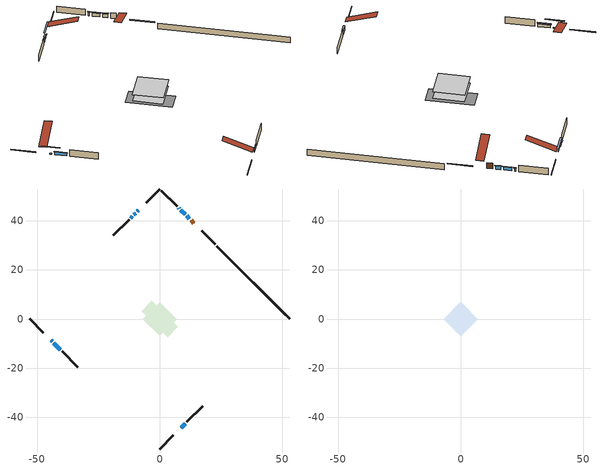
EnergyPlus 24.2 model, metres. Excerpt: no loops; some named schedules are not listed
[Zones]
conditioned space
 floor adiabatic (AdiabaticFloorConstruction): -6.84,0 0,6.84 6.84,0 0,-6.84 z0.54
 floor foundation (Slab1 construction): -7.44,3.21 -3.21,7.44 7.44,-3.21 3.21,-7.44 z-1.72
 wall outside (RimJoist1 construction): 0,-53.04 5.58,-47.46 / -53.04,0 -47.46,-5.58 / 0,53.04 -5.58,47.46 / 22.64,30.4 17.06,35.98 z0.54:0.84
 wall outside (AdiabaticWallConstruction 1): 13.97,39.07 12.76,40.28 z0.54:2.57
 wall outside (AdiabaticWallConstruction): 12.11,40.93 11,42.04 z0.54:1.82; -8.67,44.37 -9.17,43.87 / -44.37,-8.67 -43.87,-9.17 z0.54:0.83; 10.35,42.69 8.62,44.42 / 8.67,-44.37 10.4,-42.64 z0.54:1.76; 7.97,45.08 7.71,45.33 z0.54:1.68; -9.82,43.22 -10.51,42.53 / -11.17,41.87 -11.86,41.18 z0.54:1.34; -43.22,-9.82 -40.49,-12.55 z0.54:1.59
 wall outside (Wall1 construction): 11.05,-41.99 17.45,-35.59 / -39.84,-13.2 -33.44,-19.6 / -12.51,40.53 -18.91,34.13 / 7.06,45.99 0.66,52.38 z0.54:2.98
 wall foundation (FoundationWall1 construction): 23.3,29.74,-1.72 23.3,29.74,0.54 50.07,2.97,0.54 50.07,2.97,0.44 53.04,0,0.44 53.04,0,-1.72
 window (WindowConstruction): 12.11,40.94 11,42.04 z0.54:1.82
 window (WindowConstruction 7): -8.67,44.37 -9.17,43.87 z0.54:0.83
 window (WindowConstruction 8): -44.37,-8.67 -43.87,-9.17 z0.54:0.83
 window (WindowConstruction 1): 10.35,42.7 8.62,44.42 z0.54:1.76
 window (WindowConstruction 2): 7.96,45.08 7.71,45.33 z0.54:1.68
 window (WindowConstruction 3): -9.82,43.22 -10.51,42.53 z0.54:1.34
 window (WindowConstruction 4): -11.17,41.87 -11.86,41.18 z0.54:1.34
 window (WindowConstruction 5): 8.67,-44.37 10.4,-42.64 z0.54:1.76
 window (WindowConstruction 6): -43.22,-9.82 -40.5,-12.55 z0.54:1.59
 door (Door): 13.97,39.07 12.76,40.28 z0.54:2.57
 ceiling adiabatic (AdiabaticFloorConstruction): 0,-6.84 6.84,0 0,6.84 -6.84,0 z0.54
attic - vented
 floor to conditioned space (Floor1 construction Reversed): -6.94,0 0,6.94 6.94,0 0,-6.94 z2.98
 roof outside (Roof1 construction): 8.02,-45.03,2.98 1.25,-38.26,6.17 -0.53,-40.04,6.17 6.23,-46.81,2.98; -45.03,-8.02,2.98 -38.26,-1.25,6.17 -40.04,0.53,6.17 -46.81,-6.23,2.98; -8.02,45.03,2.98 -1.25,38.26,6.17 0.53,40.04,6.17 -6.23,46.81,2.98; 14.63,38.42,2.98 7.86,31.65,6.17 9.64,29.87,6.17 16.41,36.63,2.98
shading: 10.86,42.18 12.25,40.79 12.54,41.08 11.15,42.47 z2.02; -11.03,42.01 -6.81,46.23 -7.1,46.53 -11.32,42.3 z3.47; -42.01,-11.03 -46.23,-6.81 -46.53,-7.1 -42.3,-11.32 z3.47; 8.48,44.56 10.49,42.55 10.78,42.84 8.77,44.85 z1.96; 7.57,45.47 8.11,44.93 8.4,45.23 7.86,45.76 z1.88; -10.65,42.39 -9.68,43.36 -9.97,43.65 -10.95,42.68 z1.54; -12,41.04 -11.03,42.01 -11.32,42.3 -12.29,41.33 z1.54; 10.54,-42.5 8.53,-44.51 8.82,-44.8 10.83,-42.79 z1.96; -40.35,-12.69 -43.36,-9.68 -43.65,-9.97 -40.64,-12.98 z1.79
[Building]
Building 1: Terrain=Suburbs
[Site:Location]
Saskatoon Intl AP_SK: Latitude {deg}=52.17; Longitude {deg}=-106.7; Time Zone {hr}=-6; Elevation {m}=504; Keep Site Location Information=Yes
[Site:GroundTemperature:Shallow]
-3.29371, -5.9198, -6.13011, -4.88389, 0.118965, 5.09852, 9.41553, 12.1502, 12.3826, 10.1583, 5.95142, 1.12462
[Site:WaterMainsTemperature]
Calculation Method=Schedule; Temperature Schedule=mains temperature schedule
[Material] Roughness=Rough; Thermal Absorptance=0.9
Name | Thickness {m} | Conductivity {W/m-K} | Density {kg/m3} | Specific Heat {J/kg-K} | Solar Absorptance | Visible Absorptance
asphalt or fiberglass shingles | 0.00635 | 0.162714 | 1121.4 | 1465.45 | 0.84 | 0.84
ceiling loosefill ins | 0.0846667 | 0.0480833 | 16.02 | 1046.75 | 0.7 | 0.7
ceiling stud and cavity | 0.1397 | 0.147193 | 65.682 | 1177.47 | 0.7 | 0.7
concrete 4.0 in. | 0.1016 | 1.803125 | 2242.8 | 837.4 | 0.7 | 0.7
concrete 8.0 in. | 0.2032 | 1.803125 | 2242.8 | 837.4 | 0.7 | 0.7
door material | 0.04445 | 0.0451087 | 512.64 | 1214.23 | 0.7 | 0.7
floor covering | 0.0127 | 0.0433444 | 54.468 | 1339.84 | 0.6 | 0.6
floor rigid ins; wall rigid ins 1 | 0.512978 | 0.029427 | 32.04 | 1214.23 | 0.7 | 0.7
floor stud and cavity | 0.1397 | 1.75129 | 37.0049 | 1207.88 | 0.7 | 0.7
furniture material conditioned space 1 | 0.1524 | 0.115458 | 640.8 | 1214.23 | 0.6 | 0.6
gypsum board | 0.0127 | 0.160291 | 801 | 837.4 | 0.6 | 0.6
osb sheathing 0.5 in. | 0.0127 | 0.115458 | 512.64 | 1214.23 | 0.7 | 0.7
osb sheathing 0.75 in. | 0.01905 | 0.115458 | 512.64 | 1214.23 | 0.7 | 0.7
osb sheathing 2.0 in. | 0.0508 | 0.115458 | 512.64 | 1214.23 | 0.7 | 0.7
rim joist stud and cavity | 0.0508 | 0.0700958 | 125.044 | 1163.47 | 0.6 | 0.6
wall rigid ins | 0.051816 | 0.029427 | 32.04 | 1214.23 | 0.7 | 0.7
wall stud and cavity | 0.1397 | 0.337621 | 139.0536 | 1170.24 | 0.7 | 0.7
wall stud and cavity 1 | 0.0889 | 0.380278 | 52.3479 | 1209.89 | 0.7 | 0.7
wall stud and cavity 2 | 0.0889 | 0.391764 | 83.0341 | 1211.67 | 0.7 | 0.7
wood siding | 0.0254 | 0.102417 | 544.68 | 1172.36 | 0.4 | 0.4
wood siding 1; wood siding 2; wood siding 3 | 0.0254 | 0.102417 | 544.68 | 1172.36 | 0.7 | 0.7
[WindowMaterial:SimpleGlazingSystem]
Name | U-Factor {W/m2-K} | Solar Heat Gain Coefficient
WindowMaterial | 2.9077 | 0.68
WindowMaterial 1 | 2.89692 | 0.69
WindowMaterial 2 | 3.03659 | 0.55
WindowMaterial 3 | 2.95597 | 0.63
WindowMaterial 4 | 3.28302 | 0.63
WindowMaterial 5 | 2.92587 | 0.66
WindowMaterial 6 | 2.67945 | 0.43
[Construction]
AdiabaticFloorConstruction: floor stud and cavity, floor rigid ins, osb sheathing 0.75 in., floor covering
AdiabaticWallConstruction: wood siding 2, wall rigid ins 1, wall stud and cavity 1, gypsum board
AdiabaticWallConstruction 1: wood siding 3, wall rigid ins 1, wall stud and cavity 1, gypsum board
Door: door material
Floor1 construction Reversed: gypsum board, ceiling stud and cavity, ceiling loosefill ins
FoundationWall1 construction: concrete 8.0 in.
furniture construction conditioned space 1: furniture material conditioned space 1
PartitionWallConstruction: gypsum board, wall stud and cavity 2, gypsum board
RimJoist1 construction: wood siding 1, osb sheathing 2.0 in., rim joist stud and cavity
Roof1 construction: asphalt or fiberglass shingles
Slab1 construction: concrete 4.0 in.
Wall1 construction: wood siding, wall rigid ins, osb sheathing 0.5 in., wall stud and cavity, gypsum board
WindowConstruction: WindowMaterial
WindowConstruction 1; WindowConstruction 5: WindowMaterial 1
WindowConstruction 2: WindowMaterial 2
WindowConstruction 3: WindowMaterial 3
WindowConstruction 4: WindowMaterial 4
WindowConstruction 6: WindowMaterial 5
WindowConstruction 7; WindowConstruction 8: WindowMaterial 6
[Zone] Multiplier=1; Part of Total Floor Area=Yes
Name | Volume {m3}
attic - vented | 49.9076
conditioned space | 458.5
[Space]
Name | Zone | Volume {m3}
attic - vented 1 | attic - vented | 49.9076
conditioned space 1 | conditioned space | 458.5
[ZoneInfiltration:EffectiveLeakageArea]
infil attic - vented 1: Zone or Space=attic - vented 1; Schedule=Always On Discrete; Effective Air Leakage Area {cm2}=3306.17; Stack Coefficient=0.000221702; Wind Coefficient=1.00602e-05
[ZoneMixing]
whole house fan mix: Zone or Space=attic - vented; Schedule=Always On Continuous; Design Flow Rate Calculation Method=Flow/Zone; Design Flow Rate {m3/s}=0; Source Zone or Space=conditioned space
[SurfaceProperty:ExposedFoundationPerimeter]
Slab1: Exposed Perimeter Calculation Method=TotalExposedPerimeter; Total Exposed Perimeter {m}=42.063
[InternalMass] Zone or ZoneList=conditioned space; Space or SpaceList=conditioned space 1
Name | Construction | Surface Area {m2}
furniture mass conditioned space 1 | furniture construction conditioned space 1 | 73.3722
partition wall mass | PartitionWallConstruction | 183.43
[Lights]
interior lighting: Zone or ZoneList or Space or SpaceList=conditioned space 1; Schedule=interior lighting schedule; Design Level Calculation Method=LightingLevel; Lighting Level {W}=343.2; Return Air Fraction=0; Fraction Radiant=0.6; Fraction Visible=0.2; Fraction Replaceable=1
[People]
occupants: Zone or ZoneList or Space or SpaceList=conditioned space 1; Number of People Schedule=occupants schedule; Number of People Calculation Method=People; Number of People=3; Fraction Radiant=0.314171; Sensible Heat Fraction=0.56303; Activity Level Schedule=occupants activity schedule; Carbon Dioxide Generation Rate {m3/s-W}=0; Enable ASHRAE 55 Comfort Warnings=No; Mean Radiant Temperature Calculation Type=EnclosureAveraged
[ElectricEquipment] Zone or ZoneList or Space or SpaceList=conditioned space 1; Design Level Calculation Method=EquipmentLevel
Name | Schedule | Design Level {W} | Fraction Latent | Fraction Radiant | Fraction Lost
clothes dryer | clothes dryer schedule | 140.772 | 0.015 | 0.081 | 0.85
clothes washer | clothes washer schedule | 32.1985 | 0.03 | 0.162 | 0.7
cooking range | cooking range schedule | 215.147 | 0.08 | 0.432 | 0.2
dishwasher | dishwasher schedule | 66.8632 | 0.3 | 0.18 | 0.4
fridge | fridge schedule | 72.9452 | 0 | 0.6 | 0
mech vent house fan | mech vent house fan schedule | 10 | 0 | 0 | 1
mech vent house fan cfis | mech vent house fan cfis schedule | 0 | 0 | 0 | 0
misc plug loads | misc plug loads schedule | 494.7 | 0.045 | 0.513 | 0.1
whole house fan | Always On Discrete | 0 | 0 | 0 | 1
[OtherEquipment] Zone or ZoneList or Space or SpaceList=conditioned space 1; Design Level Calculation Method=EquipmentLevel
Name | Fuel Type | Schedule | Design Level {W} | Fraction Latent | Fraction Radiant | Fraction Lost
clothes dryer 1 | Electricity | clothes dryer schedule | 0 | 0.015 | 0.081 | 0.85
cooking range 1 | Electricity | cooking range schedule | 0 | 0.08 | 0.432 | 0.2
general water use latent | None | general water use schedule | 62.594 | 1 | 0 | 0
general water use sensible | None | general water use schedule | -61.6891 | 0 | 0.6 | 0
mech vent house fan latent load | None | Always On Discrete | 0 | 1 | 0 | 0
mech vent house fan sensible load | None | Always On Discrete | 0 | 0 | 0 | 0
water heater energy adjustment1 | NaturalGas | Always On Discrete | 0.01 | 0 | 0 | 1
[ZoneInfiltration:DesignFlowRate] Zone or ZoneList or Space or SpaceList=conditioned space 1; Schedule=Always On Discrete; Design Flow Rate Calculation Method=Flow/Zone; Design Flow Rate {m3/s}=0
infil flow; natural vent flow; whole house fan flow
[AvailabilityManager:Scheduled]
central ac and furnace airloop Availability Manager: Schedule=Always On Discrete
[Foundation:Kiva]
Foundation Kiva 1: Initial Indoor Air Temperature {C}=21; Wall Height Above Grade {m}=0.540014; Wall Depth Below Slab {m}=0.2032
[Foundation:Kiva:Settings]
Soil Conductivity {W/m-K}=0.849921; Soil Density {kg/m3}=1842.3; Soil Specific Heat {J/kg-K}=418.7; Ground Solar Absorptivity=0.9; Ground Thermal Absorptivity=0.9; Ground Surface Roughness {m}=0.03; Far-Field Width {m}=40; Deep-Ground Boundary Condition=ZeroFlux; Deep-Ground Depth {m}=40; Minimum Cell Dimension {m}=0.2; Maximum Cell Growth Coefficient=3; Simulation Timestep=Timestep
[Exterior:Lights]
exterior lighting: Schedule=exterior lighting schedule; Design Level {W}=75.6
[EnergyManagementSystem:GlobalVariable]
central_ac_and_furnace_airloop_Fan_RTF
infil_program_Qfan
infil_program_Qinf
natural_vent_program_Qnv
natural_vent_program_Qwhf
[EnergyManagementSystem:Sensor]
Name | Output:Variable or Output:Meter Index Key | Output:Variable or Output:Meter
airflow_gain | infil flow | Infiltration Sensible Heat Gain Energy
airflow_gain_1 | natural vent flow | Infiltration Sensible Heat Gain Energy
airflow_gain_2 | whole house fan flow | Infiltration Sensible Heat Gain Energy
airflow_loss | infil flow | Infiltration Sensible Heat Loss Energy
airflow_loss_1 | natural vent flow | Infiltration Sensible Heat Loss Energy
airflow_loss_2 | whole house fan flow | Infiltration Sensible Heat Loss Energy
clg_load_cond |  | Cooling:EnergyTransfer:Zone:CONDITIONED SPACE
clg_sp_s; clg_sp_s_1 | cooling setpoint | Schedule Value
clothes_dryer_exhaust_0_sch_s | clothes dryer exhaust 0 schedule | Schedule Value
cool_season | cooling season schedule | Schedule Value
htg_load_cond |  | Heating:EnergyTransfer:Zone:CONDITIONED SPACE
htg_sp_s; htg_sp_s_1 | heating setpoint | Schedule Value
ig_ee_conv | clothes dryer | Electric Equipment Convective Heating Energy
ig_ee_conv_2 | cooking range | Electric Equipment Convective Heating Energy
ig_ee_conv_4 | fridge | Electric Equipment Convective Heating Energy
ig_ee_conv_5 | misc plug loads | Electric Equipment Convective Heating Energy
ig_ee_conv_6 | whole house fan | Electric Equipment Convective Heating Energy
ig_ee_rad | clothes dryer | Electric Equipment Radiant Heating Energy
ig_ee_rad_2 | cooking range | Electric Equipment Radiant Heating Energy
ig_ee_rad_4 | fridge | Electric Equipment Radiant Heating Energy
ig_ee_rad_5 | misc plug loads | Electric Equipment Radiant Heating Energy
ig_ee_rad_6 | whole house fan | Electric Equipment Radiant Heating Energy
ig_lgt_conv | interior lighting | Lights Convective Heating Energy
ig_lgt_rad | interior lighting | Lights Radiant Heating Energy
ig_lgt_vis | interior lighting | Lights Visible Radiation Heating Energy
ig_oe_conv | clothes dryer 1 | Other Equipment Convective Heating Energy
ig_oe_conv_1 | cooking range 1 | Other Equipment Convective Heating Energy
ig_oe_conv_2 | general water use latent | Other Equipment Convective Heating Energy
ig_oe_conv_3 | general water use sensible | Other Equipment Convective Heating Energy
ig_oe_conv_4 | water heater energy adjustment1 | Other Equipment Convective Heating Energy
ig_oe_rad | clothes dryer 1 | Other Equipment Radiant Heating Energy
ig_oe_rad_1 | cooking range 1 | Other Equipment Radiant Heating Energy
ig_oe_rad_2 | general water use latent | Other Equipment Radiant Heating Energy
ig_oe_rad_3 | general water use sensible | Other Equipment Radiant Heating Energy
ig_oe_rad_4 | water heater energy adjustment1 | Other Equipment Radiant Heating Energy
ig_ppl_conv | occupants | People Convective Heating Energy
ig_ppl_rad | occupants | People Radiant Heating Energy
im_conv | furniture mass conditioned space 1 | Surface Inside Face Convection Heat Gain Energy
im_conv_1 | partition wall mass | Surface Inside Face Convection Heat Gain Energy
im_ig | furniture mass conditioned space 1 | Surface Inside Face Internal Gains Radiation Heat Gain Energy
im_ig_1 | partition wall mass | Surface Inside Face Internal Gains Radiation Heat Gain Energy
im_lgt | furniture mass conditioned space 1 | Surface Inside Face Lights Radiation Heat Gain Energy
im_lgt_1 | partition wall mass | Surface Inside Face Lights Radiation Heat Gain Energy
im_sol | furniture mass conditioned space 1 | Surface Inside Face Solar Radiation Heat Gain Energy
im_sol_1 | partition wall mass | Surface Inside Face Solar Radiation Heat Gain Energy
im_surf | furniture mass conditioned space 1 | Surface Inside Face Net Surface Thermal Radiation Heat Gain Energy
im_surf_1 | partition wall mass | Surface Inside Face Net Surface Thermal Radiation Heat Gain Energy
mv_conv | mech vent house fan | Electric Equipment Convective Heating Energy
mv_conv_1 | mech vent house fan cfis | Electric Equipment Convective Heating Energy
mv_conv_2 | mech vent house fan latent load | Other Equipment Convective Heating Energy
mv_conv_3 | mech vent house fan sensible load | Other Equipment Convective Heating Energy
mv_rad | mech vent house fan | Electric Equipment Radiant Heating Energy
mv_rad_1 | mech vent house fan cfis | Electric Equipment Radiant Heating Energy
mv_rad_2 | mech vent house fan latent load | Other Equipment Radiant Heating Energy
mv_rad_3 | mech vent house fan sensible load | Other Equipment Radiant Heating Energy
natural_vent_s | natural vent schedule | Schedule Value
out_pb_s |  | Site Outdoor Air Barometric Pressure
out_wt_s |  | Site Outdoor Air Humidity Ratio
site_vw_s |  | Site Wind Speed
ss_back_out | Window1 | Surface Window Shortwave from Zone Back Out Window Heat Transfer Rate
ss_back_out_1 | Window10 | Surface Window Shortwave from Zone Back Out Window Heat Transfer Rate
ss_back_out_2 | Window12 | Surface Window Shortwave from Zone Back Out Window Heat Transfer Rate
ss_back_out_3 | Window2 | Surface Window Shortwave from Zone Back Out Window Heat Transfer Rate
ss_back_out_4 | Window3 | Surface Window Shortwave from Zone Back Out Window Heat Transfer Rate
ss_back_out_5 | Window4 | Surface Window Shortwave from Zone Back Out Window Heat Transfer Rate
ss_back_out_6 | Window5 | Surface Window Shortwave from Zone Back Out Window Heat Transfer Rate
ss_back_out_7 | Window6 | Surface Window Shortwave from Zone Back Out Window Heat Transfer Rate
ss_back_out_8 | Window7 | Surface Window Shortwave from Zone Back Out Window Heat Transfer Rate
ss_conv | Door1 | Surface Inside Face Convection Heat Gain Energy
ss_conv_1 | Window1 | Surface Inside Face Convection Heat Gain Energy
ss_conv_2 | Window10 | Surface Inside Face Convection Heat Gain Energy
ss_conv_3 | Window12 | Surface Inside Face Convection Heat Gain Energy
ss_conv_4 | Window2 | Surface Inside Face Convection Heat Gain Energy
ss_conv_5 | Window3 | Surface Inside Face Convection Heat Gain Energy
ss_conv_6 | Window4 | Surface Inside Face Convection Heat Gain Energy
ss_conv_7 | Window5 | Surface Inside Face Convection Heat Gain Energy
ss_conv_8 | Window6 | Surface Inside Face Convection Heat Gain Energy
ss_conv_9 | Window7 | Surface Inside Face Convection Heat Gain Energy
ss_ig | Door1 | Surface Inside Face Internal Gains Radiation Heat Gain Energy
ss_ig_1 | Window1 | Surface Inside Face Internal Gains Radiation Heat Gain Energy
ss_ig_2 | Window10 | Surface Inside Face Internal Gains Radiation Heat Gain Energy
ss_ig_3 | Window12 | Surface Inside Face Internal Gains Radiation Heat Gain Energy
ss_ig_4 | Window2 | Surface Inside Face Internal Gains Radiation Heat Gain Energy
ss_ig_5 | Window3 | Surface Inside Face Internal Gains Radiation Heat Gain Energy
ss_ig_6 | Window4 | Surface Inside Face Internal Gains Radiation Heat Gain Energy
ss_ig_7 | Window5 | Surface Inside Face Internal Gains Radiation Heat Gain Energy
ss_ig_8 | Window6 | Surface Inside Face Internal Gains Radiation Heat Gain Energy
ss_ig_9 | Window7 | Surface Inside Face Internal Gains Radiation Heat Gain Energy
ss_lgt | Door1 | Surface Inside Face Lights Radiation Heat Gain Energy
ss_sol | Door1 | Surface Inside Face Solar Radiation Heat Gain Energy
ss_surf | Door1 | Surface Inside Face Net Surface Thermal Radiation Heat Gain Energy
ss_surf_1 | Window1 | Surface Inside Face Net Surface Thermal Radiation Heat Gain Energy
ss_surf_2 | Window10 | Surface Inside Face Net Surface Thermal Radiation Heat Gain Energy
ss_surf_3 | Window12 | Surface Inside Face Net Surface Thermal Radiation Heat Gain Energy
ss_surf_4 | Window2 | Surface Inside Face Net Surface Thermal Radiation Heat Gain Energy
ss_surf_5 | Window3 | Surface Inside Face Net Surface Thermal Radiation Heat Gain Energy
ss_surf_6 | Window4 | Surface Inside Face Net Surface Thermal Radiation Heat Gain Energy
ss_surf_7 | Window5 | Surface Inside Face Net Surface Thermal Radiation Heat Gain Energy
ss_surf_8 | Window6 | Surface Inside Face Net Surface Thermal Radiation Heat Gain Energy
ss_surf_9 | Window7 | Surface Inside Face Net Surface Thermal Radiation Heat Gain Energy
ss_trans_in | Window1 | Surface Window Transmitted Solar Radiation Rate
ss_trans_in_1 | Window10 | Surface Window Transmitted Solar Radiation Rate
ss_trans_in_2 | Window12 | Surface Window Transmitted Solar Radiation Rate
ss_trans_in_3 | Window2 | Surface Window Transmitted Solar Radiation Rate
ss_trans_in_4 | Window3 | Surface Window Transmitted Solar Radiation Rate
ss_trans_in_5 | Window4 | Surface Window Transmitted Solar Radiation Rate
ss_trans_in_6 | Window5 | Surface Window Transmitted Solar Radiation Rate
ss_trans_in_7 | Window6 | Surface Window Transmitted Solar Radiation Rate
ss_trans_in_8 | Window7 | Surface Window Transmitted Solar Radiation Rate
ss_trans_out | Window1 | Surface Inside Face Initial Transmitted Diffuse Transmitted Out Window Solar Radiation Rate
ss_trans_out_1 | Window10 | Surface Inside Face Initial Transmitted Diffuse Transmitted Out Window Solar Radiation Rate
ss_trans_out_2 | Window12 | Surface Inside Face Initial Transmitted Diffuse Transmitted Out Window Solar Radiation Rate
ss_trans_out_3 | Window2 | Surface Inside Face Initial Transmitted Diffuse Transmitted Out Window Solar Radiation Rate
ss_trans_out_4 | Window3 | Surface Inside Face Initial Transmitted Diffuse Transmitted Out Window Solar Radiation Rate
ss_trans_out_5 | Window4 | Surface Inside Face Initial Transmitted Diffuse Transmitted Out Window Solar Radiation Rate
ss_trans_out_6 | Window5 | Surface Inside Face Initial Transmitted Diffuse Transmitted Out Window Solar Radiation Rate
ss_trans_out_7 | Window6 | Surface Inside Face Initial Transmitted Diffuse Transmitted Out Window Solar Radiation Rate
ss_trans_out_8 | Window7 | Surface Inside Face Initial Transmitted Diffuse Transmitted Out Window Solar Radiation Rate
s_conv | Floor1 | Surface Inside Face Convection Heat Gain Energy
s_conv_1 | FoundationWall1 | Surface Inside Face Convection Heat Gain Energy
s_conv_10 | Wall1:225 | Surface Inside Face Convection Heat Gain Energy
s_conv_11 | Wall1:315 | Surface Inside Face Convection Heat Gain Energy
s_conv_12 | Wall1:45 | Surface Inside Face Convection Heat Gain Energy
s_conv_2 | inferred conditioned ceiling | Surface Inside Face Convection Heat Gain Energy
s_conv_3 | inferred conditioned floor | Surface Inside Face Convection Heat Gain Energy
s_conv_4 | RimJoist1:135 | Surface Inside Face Convection Heat Gain Energy
s_conv_5 | RimJoist1:225 | Surface Inside Face Convection Heat Gain Energy
s_conv_6 | RimJoist1:315 | Surface Inside Face Convection Heat Gain Energy
s_conv_7 | RimJoist1:45 | Surface Inside Face Convection Heat Gain Energy
s_conv_8 | Slab1 | Surface Inside Face Convection Heat Gain Energy
s_conv_9 | Wall1:135 | Surface Inside Face Convection Heat Gain Energy
s_ig | Floor1 | Surface Inside Face Internal Gains Radiation Heat Gain Energy
s_ig_1 | FoundationWall1 | Surface Inside Face Internal Gains Radiation Heat Gain Energy
s_ig_10 | Wall1:225 | Surface Inside Face Internal Gains Radiation Heat Gain Energy
s_ig_11 | Wall1:315 | Surface Inside Face Internal Gains Radiation Heat Gain Energy
s_ig_12 | Wall1:45 | Surface Inside Face Internal Gains Radiation Heat Gain Energy
s_ig_2 | inferred conditioned ceiling | Surface Inside Face Internal Gains Radiation Heat Gain Energy
s_ig_3 | inferred conditioned floor | Surface Inside Face Internal Gains Radiation Heat Gain Energy
s_ig_4 | RimJoist1:135 | Surface Inside Face Internal Gains Radiation Heat Gain Energy
s_ig_5 | RimJoist1:225 | Surface Inside Face Internal Gains Radiation Heat Gain Energy
s_ig_6 | RimJoist1:315 | Surface Inside Face Internal Gains Radiation Heat Gain Energy
s_ig_7 | RimJoist1:45 | Surface Inside Face Internal Gains Radiation Heat Gain Energy
s_ig_8 | Slab1 | Surface Inside Face Internal Gains Radiation Heat Gain Energy
s_ig_9 | Wall1:135 | Surface Inside Face Internal Gains Radiation Heat Gain Energy
s_lgt | Floor1 | Surface Inside Face Lights Radiation Heat Gain Energy
s_lgt_1 | FoundationWall1 | Surface Inside Face Lights Radiation Heat Gain Energy
s_lgt_10 | Wall1:225 | Surface Inside Face Lights Radiation Heat Gain Energy
s_lgt_11 | Wall1:315 | Surface Inside Face Lights Radiation Heat Gain Energy
s_lgt_12 | Wall1:45 | Surface Inside Face Lights Radiation Heat Gain Energy
s_lgt_2 | inferred conditioned ceiling | Surface Inside Face Lights Radiation Heat Gain Energy
s_lgt_3 | inferred conditioned floor | Surface Inside Face Lights Radiation Heat Gain Energy
s_lgt_4 | RimJoist1:135 | Surface Inside Face Lights Radiation Heat Gain Energy
s_lgt_5 | RimJoist1:225 | Surface Inside Face Lights Radiation Heat Gain Energy
s_lgt_6 | RimJoist1:315 | Surface Inside Face Lights Radiation Heat Gain Energy
s_lgt_7 | RimJoist1:45 | Surface Inside Face Lights Radiation Heat Gain Energy
s_lgt_8 | Slab1 | Surface Inside Face Lights Radiation Heat Gain Energy
s_lgt_9 | Wall1:135 | Surface Inside Face Lights Radiation Heat Gain Energy
s_sol | Floor1 | Surface Inside Face Solar Radiation Heat Gain Energy
s_sol_1 | FoundationWall1 | Surface Inside Face Solar Radiation Heat Gain Energy
s_sol_10 | Wall1:225 | Surface Inside Face Solar Radiation Heat Gain Energy
s_sol_11 | Wall1:315 | Surface Inside Face Solar Radiation Heat Gain Energy
s_sol_12 | Wall1:45 | Surface Inside Face Solar Radiation Heat Gain Energy
s_sol_2 | inferred conditioned ceiling | Surface Inside Face Solar Radiation Heat Gain Energy
s_sol_3 | inferred conditioned floor | Surface Inside Face Solar Radiation Heat Gain Energy
s_sol_4 | RimJoist1:135 | Surface Inside Face Solar Radiation Heat Gain Energy
s_sol_5 | RimJoist1:225 | Surface Inside Face Solar Radiation Heat Gain Energy
s_sol_6 | RimJoist1:315 | Surface Inside Face Solar Radiation Heat Gain Energy
s_sol_7 | RimJoist1:45 | Surface Inside Face Solar Radiation Heat Gain Energy
s_sol_8 | Slab1 | Surface Inside Face Solar Radiation Heat Gain Energy
s_sol_9 | Wall1:135 | Surface Inside Face Solar Radiation Heat Gain Energy
s_surf | Floor1 | Surface Inside Face Net Surface Thermal Radiation Heat Gain Energy
s_surf_1 | FoundationWall1 | Surface Inside Face Net Surface Thermal Radiation Heat Gain Energy
s_surf_10 | Wall1:225 | Surface Inside Face Net Surface Thermal Radiation Heat Gain Energy
s_surf_11 | Wall1:315 | Surface Inside Face Net Surface Thermal Radiation Heat Gain Energy
s_surf_12 | Wall1:45 | Surface Inside Face Net Surface Thermal Radiation Heat Gain Energy
s_surf_2 | inferred conditioned ceiling | Surface Inside Face Net Surface Thermal Radiation Heat Gain Energy
s_surf_3 | inferred conditioned floor | Surface Inside Face Net Surface Thermal Radiation Heat Gain Energy
s_surf_4 | RimJoist1:135 | Surface Inside Face Net Surface Thermal Radiation Heat Gain Energy
s_surf_5 | RimJoist1:225 | Surface Inside Face Net Surface Thermal Radiation Heat Gain Energy
s_surf_6 | RimJoist1:315 | Surface Inside Face Net Surface Thermal Radiation Heat Gain Energy
s_surf_7 | RimJoist1:45 | Surface Inside Face Net Surface Thermal Radiation Heat Gain Energy
s_surf_8 | Slab1 | Surface Inside Face Net Surface Thermal Radiation Heat Gain Energy
s_surf_9 | Wall1:135 | Surface Inside Face Net Surface Thermal Radiation Heat Gain Energy
[EnergyManagementSystem:Actuator]
fridge_schedule_act: Actuated Component Unique=fridge schedule; Actuated Component Type=Schedule:Constant; Actuated Component Control Type=Schedule Value
